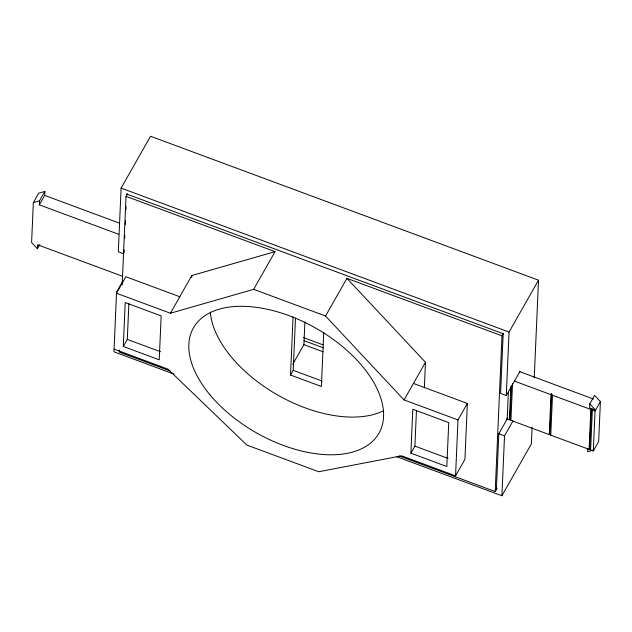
<?xml version="1.0" encoding="UTF-8"?>
<svg xmlns="http://www.w3.org/2000/svg" width="632" height="632" viewBox="0 0 632 632"><rect width="100%" height="100%" fill="white"/><g stroke="black" fill="none" stroke-linecap="round" stroke-linejoin="round"><path stroke-width="0.95" d="M118.713 234.29L39.334 204.839L44.69 195.406L44.864 191.417L38.702 193.187L33.346 202.611L31.6 242.538L37.414 248.755L39.856 244.473M37.414 248.755L37.588 244.766L122.505 276.271M39.334 204.839L39.508 200.842L44.864 191.417M534.245 377.825L538.511 280.197L150.558 136.251L121.099 188.099L118.318 251.789L123.2 253.598M119.314 350.089L119.227 352.056L170.142 370.945M122.158 285.04L126.029 196.339L127.482 193.779M124.054 252.918L124.188 249.972M124.701 238.193L124.828 235.246M125.302 224.447L125.468 220.521M125.942 209.713L126.068 206.775M126.503 196.955L126.629 194.008L503.191 333.72L500.584 393.412L506.279 395.529L520.01 371.363M123.287 346.47L125.207 302.554L161.152 315.889L159.232 359.813L123.287 346.47L127.301 339.4L128.881 303.289M191.741 277.488L191.828 275.528L275.062 251.639L253.637 289.345L170.403 313.235L116.478 293.232L125.855 276.729L179.772 296.74M323.758 332.266L321.388 386.492L290.53 375.045L293.066 316.877M290.53 375.045L293.209 370.328L295.492 318.078M292.75 364.269L303.897 344.661L304.885 321.933M410.879 453.176L412.799 409.26L448.744 422.595L446.824 466.519L410.879 453.176L414.892 446.105L416.433 410.974M424.364 387.764L425.47 362.278L346.936 278.364L325.535 316.024L404.069 399.93L457.995 419.94L455.553 475.841L401.628 455.83L318.741 471.741L246.843 445.062L167.962 369.135L114.037 349.125M413.447 383.434L467.364 403.445L464.923 459.346L455.553 475.841M399.219 455.956L495.196 491.554L501.99 335.837L503.443 333.277M496.373 489.839L498.822 433.742L507.82 417.91M396.604 456.675L501.903 495.749L504.518 435.851L513.042 420.857M506.279 395.529L509.052 332.045L538.511 280.197M507.196 419L508.404 391.461M506.682 418.803L509.424 419.822L510.869 386.713M509.424 419.822L509.953 418.882L511.399 385.773M589.759 403.864L595.581 410.073L589.585 407.853L589.759 403.864L594.586 395.379L600.4 401.597L598.654 441.523L593.298 450.948L590.604 449.945L592.35 410.018L591.386 408.517L589.64 448.451L589.103 449.392L550.764 435.164L552.502 395.237L551.538 393.736L549.801 433.663L549.263 434.611L510.917 420.375L512.536 383.371M532.097 427.129L531.362 443.901L501.903 495.749M549.263 434.611L551.009 394.684L551.538 393.736M587.807 448.578L587.673 451.777L593.835 450.008M589.103 449.392L590.849 409.465L591.386 408.517M593.298 450.948L595.044 411.021L600.4 401.597M122.719 281.28L116.557 292.11L113.958 351.803L173.998 374.081M170.403 313.235L191.828 275.528M404.069 399.93L425.47 362.278M457.995 419.94L467.364 403.445M495.196 491.554L497.131 488.141M33.346 202.611L39.508 200.842M121.099 188.099L509.052 332.045M126.029 196.339L275.062 251.639M346.936 278.364L501.99 335.837M44.69 195.406L119.456 223.151M519.646 371.632L593.488 399.029M514.488 381.128L551.009 394.684M552.502 395.237L590.849 409.465M592.35 410.018L595.044 411.021M253.637 289.345L325.535 316.024M303.471 337.591L322.905 344.803M304.071 340.664L323.41 347.845M303.897 344.661L323.236 351.834M498.822 433.742L504.518 435.851M293.209 370.328L322.249 381.104M127.301 339.4L160.489 351.716M414.892 446.105L448.08 458.421M589.64 448.451L590.604 449.945M549.801 433.663L550.764 435.164M509.953 418.882L510.917 420.375M383.126 410.99A106.682 60.174 29.6 0 1 277.337 394.834A106.682 60.174 29.6 0 1 210.338 312.05M209.785 394.573A106.682 60.174 29.6 0 0 376.712 436.68A106.682 60.174 29.6 0 0 272.076 310.375A106.682 60.174 29.6 0 0 209.785 394.573"/></g></svg>
